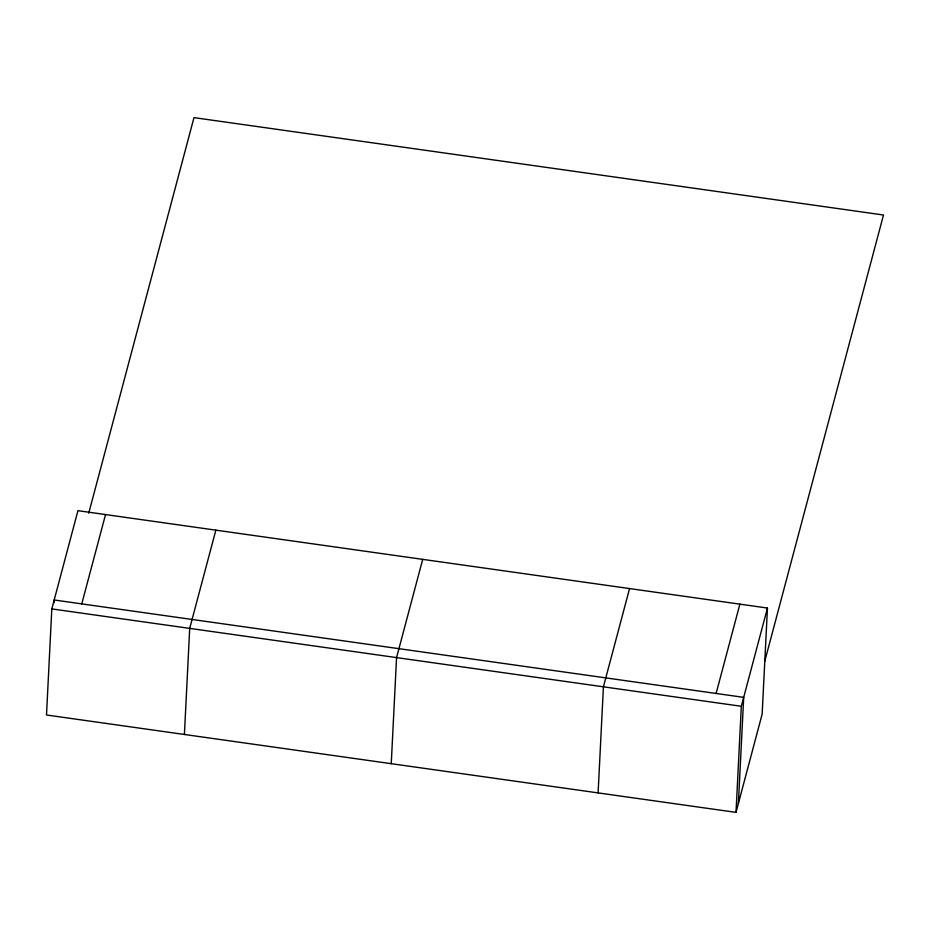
<?xml version="1.0" encoding="UTF-8"?>
<svg xmlns="http://www.w3.org/2000/svg" width="930" height="930" viewBox="0 0 930 930"><rect width="100%" height="100%" fill="white"/><g stroke="black" fill="none" stroke-linecap="round" stroke-linejoin="round"><path stroke-width="1.4" d="M51.813 608.918L46.5 714.996L736.014 812.378L762.147 714.124L767.459 608.046L77.946 510.675L51.813 608.918L741.315 706.288L767.459 608.046M54.045 602.849L54.184 599.99L743.698 697.361L738.385 803.439M184.407 734.479L189.708 628.389L215.853 530.147M391.251 763.681L396.564 657.603L422.708 559.36M598.106 792.895L603.419 686.817L629.563 588.574M736.014 812.378L741.315 706.288M88.734 513.209L193.986 117.622L883.5 215.004L764.809 661.091M81.77 603.884L105.532 514.569M716.112 693.466L739.885 604.151"/></g></svg>
